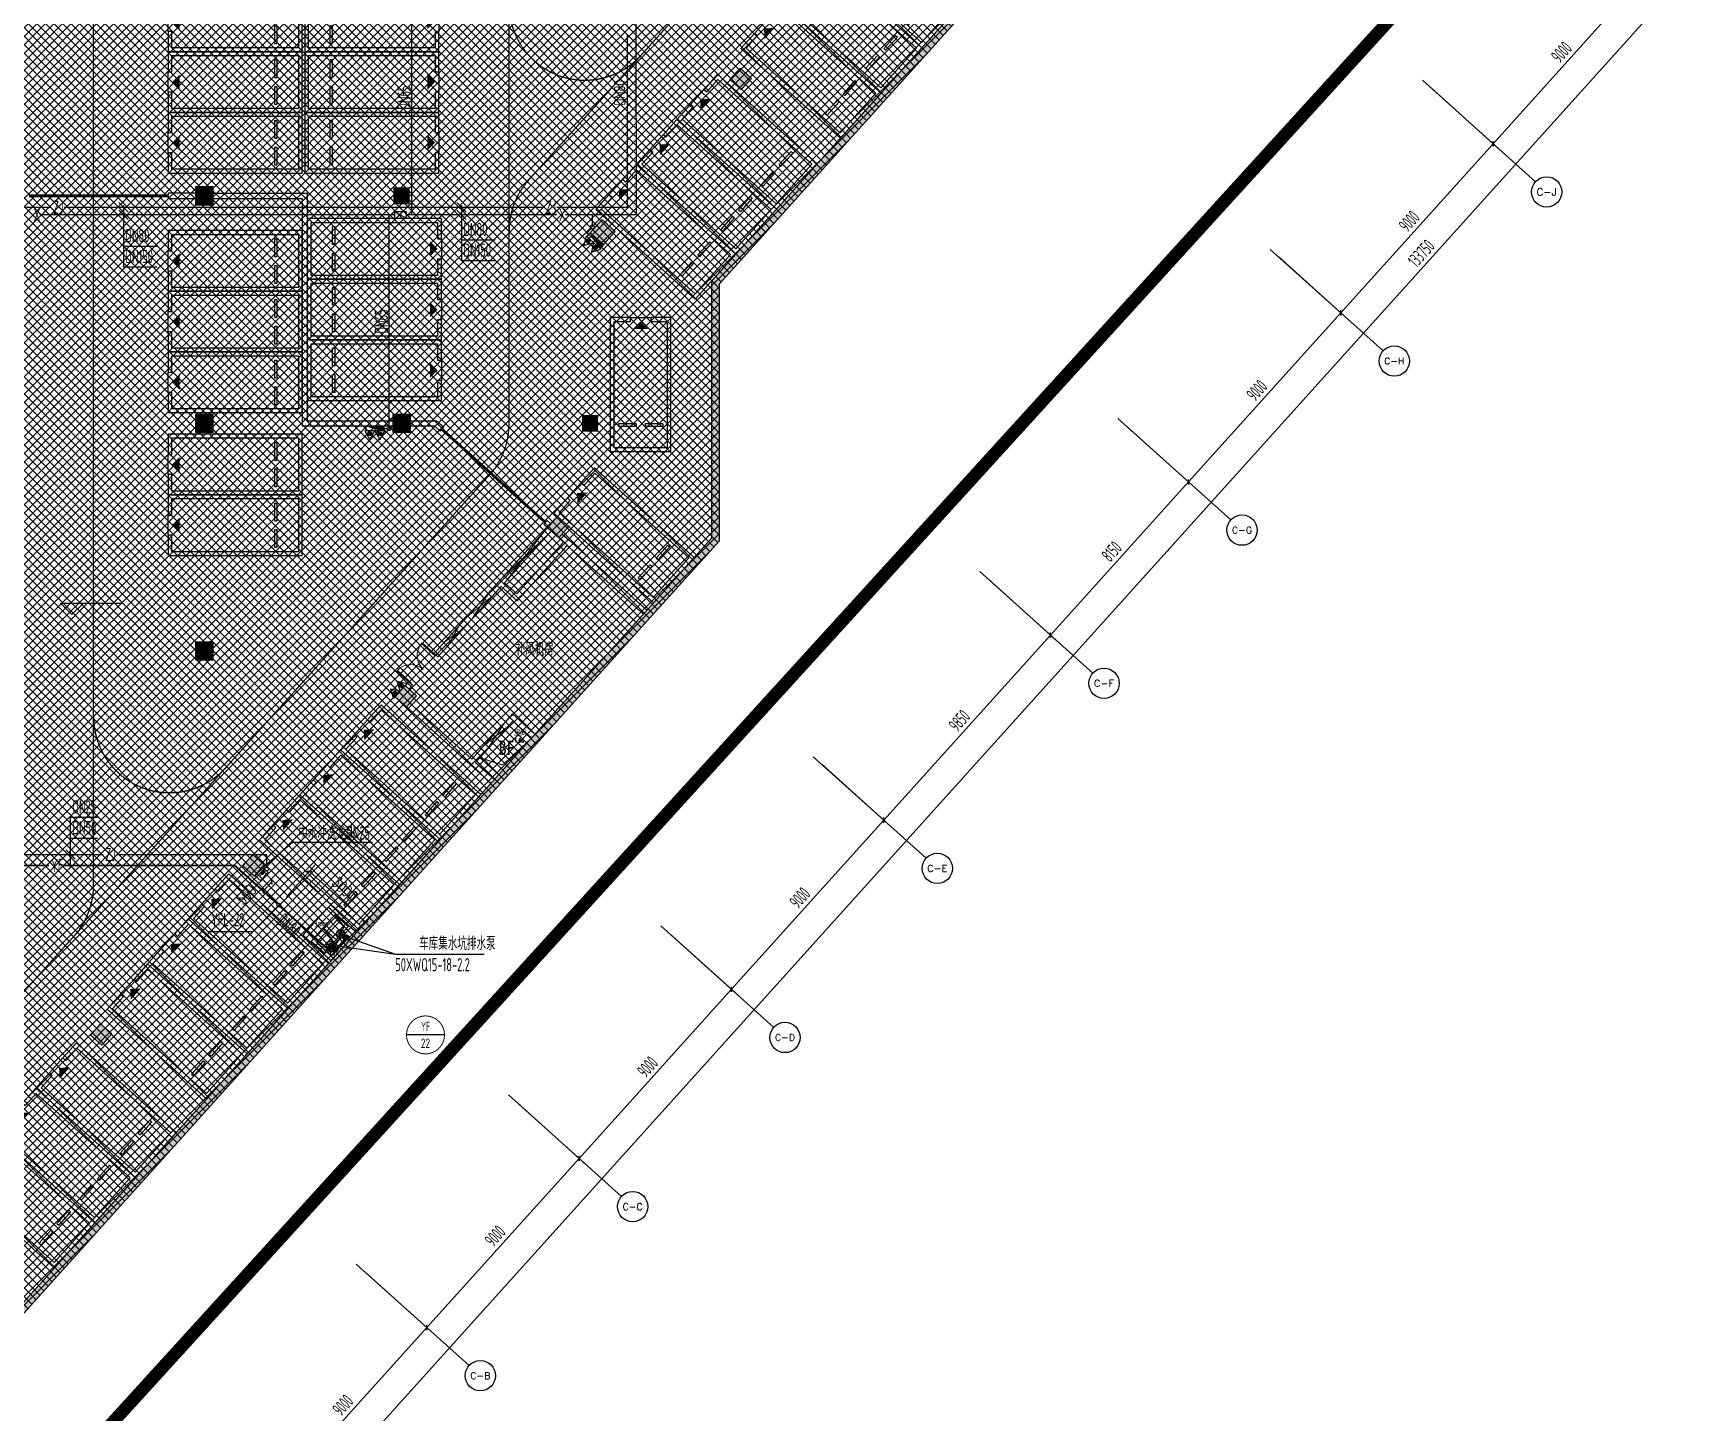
# Model space of a CAD drawing. Extents: x -2120532 to 1934524, y -1331911 to 424203.
# Drawn here: x -4779 to 60412, y -376360 to -321820 of the extents above; entities that cross this region are included whole.
import ezdxf
from ezdxf.enums import TextEntityAlignment as Align

# ---------------------------------------------------------------- set-up
doc = ezdxf.new("R2010")
doc.units = 0
doc.header["$LTSCALE"] = 10
for name, pattern in [('( Hidden )', [0.375, 0.25, -0.125]), ('__DASH', [0.35, 0.25, -0.1]), ('ACAD_ISO05W100', [34, 24, -3, 0.5, -3, 0.5, -3]), ('DASH', [0.35, 0.25, -0.1]), ('排水', [1.1, 1, -0.1])]:
    doc.linetypes.add(name, pattern=pattern)
for name, color, linetype in [('0-绿', 3, 'Continuous'), ('00-停车位', 67, 'Continuous'), ('A-COLUMN', 8, 'Continuous'), ('A-REDLINE', 1, 'ACAD_ISO05W100'), ('A-ROOM_NAME', 23, 'Continuous'), ('A-WALL', 2, 'Continuous'), ('A-WINDOW', 8, 'Continuous'), ('AXIS', 3, 'Continuous'), ('AXIS_TEXT', 7, 'Continuous'), ('DIM_ELEV', 3, 'Continuous'), ('DOOR_FIRE', 8, 'Continuous'), ('PUB_HATCH', 8, 'Continuous'), ('SPACE', 7, 'Continuous'), ('W-DIM_中水', 3, 'Continuous'), ('W-DIM_压力废', 3, 'Continuous'), ('W-EQUIP_消火栓', 7, 'Continuous'), ('W-EQUIP_灭火器', 7, 'Continuous'), ('W-PIPE-中水', 122, 'Continuous'), ('W-PIPE-压力废', 31, 'Continuous'), ('W-PIPE-消防', 1, 'Continuous'), ('W-TEXT_中水', 7, 'Continuous'), ('W-TEXT_压力废', 7, 'Continuous'), ('W-TEXT_消防', 7, 'Continuous'), ('W-TWT_DIM', 3, 'Continuous'), ('W-TWT_LEAD', 3, 'Continuous'), ('W-VALVE_中水', 7, 'Continuous'), ('W-VALVE_压力废', 7, 'Continuous'), ('W-VALVE_废水', 7, 'Continuous'), ('W-VALVE_消防', 7, 'Continuous'), ('W-VPIPE-中水', 122, 'Continuous'), ('W-VPIPE-压力废', 31, 'Continuous'), ('W-VPIPE-消防', 1, 'Continuous'), ('画水辅助', 6, 'Continuous'), ('车行线', 4, 'Continuous'), ('集水坑', 4, 'Continuous')]:
    doc.layers.add(name, color=color, linetype=linetype)
doc.layers.add('GPS-污水', color=2, linetype='排水', lineweight=40)
doc.layers.add('HOLE', color=52, linetype='Continuous', lineweight=15)
doc.styles.add('8B2_01', font='simhei.ttf', dxfattribs={"width": 0.8})
doc.styles.add('8B2_02', font='tssdeng.shx', dxfattribs={"width": 0.6, "bigfont": 'TSSDCHN.shx'})
doc.styles.add('_TCH_AXIS', font='COMPLEX', dxfattribs={"bigfont": 'GBCBIG'})
doc.styles.add('_TCH_DIM_T3', font='SIMPLEX', dxfattribs={"width": 0.705882, "bigfont": 'GBCBIG'})
doc.styles.add('_TCH_SPACE', font='SIMPLEX', dxfattribs={"height": 5, "bigfont": 'GBCBIG'})
doc.styles.add('_TWT_PIPEDN', font='TSSDENG', dxfattribs={"width": 0.8, "height": 3.5, "bigfont": 'TSSDCHN'})
doc.styles.add('COMPLEX', font='COMPLEX.shx', dxfattribs={"width": 0.65})
doc.styles.get("Standard").update_dxf_attribs({"font": 'TSSDENG.shx', "width": 0.7, "bigfont": 'TSSDCHN.shx'})
doc.styles.add('STANDARD_T3', font='TSSDENG.shx', dxfattribs={"width": 0.56, "bigfont": 'TSSDCHN.shx'})
doc.styles.add('黑体', font='simhei.ttf', dxfattribs={"width": 0.65})
doc.dimstyles.new('_TCH_ARCH&&150', dxfattribs={"dimtxt": 525, "dimasz": 150, "dimexe": 375, "dimexo": 450, "dimgap": 150, "dimtad": 1, "dimdec": 0, "dimzin": 0, "dimdsep": 46, "dimtxsty": 'STANDARD_T3', "dimblk": 'ARCHTICK', "dimcen": 0.09, "dimclrt": 7, "dimazin": 2, "dimtfac": 1, "dimtdec": 0, "dimtix": 1, "dimtmove": 2, "dimatfit": 3, "dimfxl": 0, "dimtolj": 1, "dimtzin": 0, "dimarcsym": 0})
doc.dimstyles.new('_TWT_ARCH&&150', dxfattribs={"dimtxt": 446.25, "dimasz": 150, "dimexe": 375, "dimexo": 450, "dimgap": 189.375, "dimtad": 1, "dimdec": 0, "dimzin": 0, "dimdsep": 46, "dimtxsty": '_TCH_DIM_T3', "dimblk": 'ARCHTICK', "dimcen": 0.09, "dimclrt": 7, "dimazin": 2, "dimtfac": 1, "dimtdec": 0, "dimtix": 1, "dimtmove": 2, "dimatfit": 3, "dimfxl": 0, "dimtolj": 1, "dimtzin": 0, "dimarcsym": 0})

# ---------------------------------------------------------------- blocks, each defined once
blk = doc.blocks.new('$ATTACHMENT$00000186')
for points, const_width in [([(0, 0), (-273, 0)], 30), ([(-273, 54), (-273, -66)], 15)]:
    blk.add_lwpolyline(points, dxfattribs=dict(const_width=const_width))
at = {"const_width": 62.5}
blk.add_lwpolyline([(-139, 2, -1), (-201, 2, -1)], format="xyb", close=True, dxfattribs=at)
blk = doc.blocks.new('A$C5BDE0F02')
blk.add_lwpolyline([(0, -100), (0, 100), (-300, 100), (-300, -100)], close=True)
at = {"xscale": 0.75, "yscale": -0.75, "zscale": 0.75}
blk.add_blockref('$ATTACHMENT$00000186', (-50, 0), dxfattribs=at)
blk = doc.blocks.new('集水坑1500x1500')
blk.add_line((750, -300), (750, -900))
at = {"linetype": '( Hidden )'}
blk.add_lwpolyline([(0, 0), (1500, 0), (1500, -1500), (0, -1500)], close=True, dxfattribs=at)
blk.add_lwpolyline([(150, -900), (150, -300), (1350, -300), (1350, -900)], close=True)
blk = doc.blocks.new('A$C2E841D35')
at = {"color": 7, "ltscale": 100}
for p, q in [((292, 381), (181, 381)), ((292, 219), (181, 219)), ((292, -219), (181, -219)), ((292, -381), (181, -381))]:
    blk.add_line(p, q, dxfattribs=at)
for centre, radius in [((150, 297), 86.2), ((150, 297), 86.2), ((150, 300), 62), ((430, 300), 159), ((430, 300), 159), ((430, 300), 140), ((430, 300), 140), ((430, 300), 73.2), ((430, 300), 73.2), ((430, 300), 56.6), ((430, 300), 56.6), ((150, -303), 86.2), ((150, -303), 86.2), ((150, -300), 62), ((430, -300), 159), ((430, -300), 159), ((430, -300), 140), ((430, -300), 140), ((430, -300), 73.2), ((430, -300), 73.2), ((430, -300), 56.6), ((430, -300), 56.6)]:
    blk.add_circle(centre, radius, dxfattribs=at)
blk = doc.blocks.new('车位2400x5300')
at = {"layer": '00-停车位', "color": 251}
for p, q in [((-875, -1000), (-175, -1000)), ((-875, -1100), (-875, -1000)), ((-875, -1100), (-175, -1100)), ((-175, -1100), (-175, -1000)), ((175, -1000), (875, -1000)), ((175, -1100), (175, -1000)), ((175, -1100), (875, -1100)), ((875, -1100), (875, -1000)), ((400, -5300), (-400, -5300))]:
    blk.add_line(p, q, dxfattribs=at)
blk.add_lwpolyline([(400, -5150), (400, -5300), (1200, -5300), (1200, 0), (-1200, 0), (-1200, -5300), (-400, -5300), (-400, -5150), (-1050, -5150), (-1050, -150), (1050, -150), (1050, -5150), (400, -5150)], dxfattribs=at)
blk.add_lwpolyline([(0, -5150, 0, 600, 0), (0, -4850, 600, 600, 0)], format="xyseb", dxfattribs=at)
blk = doc.blocks.new('人防集水坑')
at = {"layer": 'GPS-污水', "color": 8, "linetype": '排水'}
for centre in [(307561, 701151), (307561, 700451)]:
    blk.add_circle(centre, 75, dxfattribs=at)
at = {"layer": '集水坑', "color": 8, "linetype": 'DASH', "ltscale": 0.5}
blk.add_lwpolyline([(306241, 700051), (306241, 701551), (307741, 701551), (307741, 700051)], close=True, dxfattribs=at)
at = {"layer": '集水坑', "color": 8, "linetype": 'Continuous', "ltscale": 0.5}
for points in [[(306641, 701501), (306641, 700801), (307341, 700801), (307341, 701501)], [(306641, 700801), (306641, 700101), (307341, 700101), (307341, 700801)]]:
    blk.add_lwpolyline(points, close=True, dxfattribs=at)
at = {"layer": '集水坑', "color": 8, "linetype": 'DASH', "ltscale": 0.5}
for points in [[(307341, 700801), (307237, 701397), (306641, 701501)], [(307347, 700101), (307243, 700697), (306647, 700801)]]:
    blk.add_lwpolyline(points, dxfattribs=at)
blk = doc.blocks.new('_ArchTick')
at = {"color": 0, "linetype": 'ByBlock', "const_width": 0.4}
blk.add_lwpolyline([(-0.5, -0.5), (0.5, 0.5)], dxfattribs=at)
blk = doc.blocks.new('*D111')
at = {"layer": 'AXIS', "color": 0, "lineweight": -2, "transparency": 16777216}
for p, q in [((8335, -370809), (11067, -373268)), ((4766, -379705), (10788, -373017)), ((2313, -377497), (5044, -379956))]:
    blk.add_line(p, q, dxfattribs=at)
at = {"layer": 'Defpoints', "color": 0, "transparency": 16777216}
for p in [(8001, -370508), (10788, -373017), (1979, -377196)]:
    blk.add_point(p, dxfattribs=at)
at = {"layer": 'AXIS', "color": 0, "lineweight": -2, "transparency": 16777216, "xscale": 150, "yscale": 150, "zscale": 150}
for p, rotation in [((10788, -373017), 47.99999999999573), ((4766, -379705), 227.9999999999958)]:
    blk.add_blockref('_ArchTick', p, dxfattribs=dict(at, rotation=rotation))
at = {"layer": 'AXIS', "color": 7, "transparency": 16777216, "insert": (7470, -376085), "char_height": 525, "attachment_point": 5, "rotation": 48, "style": 'STANDARD_T3'}
blk.add_mtext('\\A1;9000', dxfattribs=at)
blk = doc.blocks.new('*D112')
at = {"layer": 'AXIS', "color": 0, "lineweight": -2, "transparency": 16777216}
for p, q in [((14358, -364121), (17089, -366580)), ((10788, -373017), (16810, -366329)), ((8335, -370809), (11067, -373268))]:
    blk.add_line(p, q, dxfattribs=at)
at = {"layer": 'Defpoints', "color": 0, "transparency": 16777216}
for p in [(14023, -363820), (16810, -366329), (8001, -370508)]:
    blk.add_point(p, dxfattribs=at)
at = {"layer": 'AXIS', "color": 0, "lineweight": -2, "transparency": 16777216, "xscale": 150, "yscale": 150, "zscale": 150}
for p, rotation in [((16810, -366329), 47.99999999999585), ((10788, -373017), 227.9999999999959)]:
    blk.add_blockref('_ArchTick', p, dxfattribs=dict(at, rotation=rotation))
at = {"layer": 'AXIS', "color": 7, "transparency": 16777216, "insert": (13492, -369397), "char_height": 525, "attachment_point": 5, "rotation": 48, "style": 'STANDARD_T3'}
blk.add_mtext('\\A1;9000', dxfattribs=at)
blk = doc.blocks.new('*D113')
at = {"layer": 'AXIS', "color": 0, "lineweight": -2, "transparency": 16777216}
for p, q in [((20380, -357432), (23111, -359891)), ((16810, -366329), (22832, -359641)), ((14358, -364121), (17089, -366580))]:
    blk.add_line(p, q, dxfattribs=at)
at = {"layer": 'Defpoints', "color": 0, "transparency": 16777216}
for p in [(20045, -357131), (22832, -359641), (14023, -363820)]:
    blk.add_point(p, dxfattribs=at)
at = {"layer": 'AXIS', "color": 0, "lineweight": -2, "transparency": 16777216, "xscale": 150, "yscale": 150, "zscale": 150}
for p, rotation in [((22832, -359641), 47.99999999999576), ((16810, -366329), 227.9999999999958)]:
    blk.add_blockref('_ArchTick', p, dxfattribs=dict(at, rotation=rotation))
at = {"layer": 'AXIS', "color": 7, "transparency": 16777216, "insert": (19515, -362709), "char_height": 525, "attachment_point": 5, "rotation": 48, "style": 'STANDARD_T3'}
blk.add_mtext('\\A1;9000', dxfattribs=at)
blk = doc.blocks.new('*D114')
at = {"layer": 'AXIS', "color": 0, "lineweight": -2, "transparency": 16777216}
for p, q in [((26402, -350744), (29133, -353203)), ((22832, -359641), (28854, -352952)), ((20380, -357432), (23111, -359891))]:
    blk.add_line(p, q, dxfattribs=at)
at = {"layer": 'Defpoints', "color": 0, "transparency": 16777216}
for p in [(26068, -350443), (28854, -352952), (20045, -357131)]:
    blk.add_point(p, dxfattribs=at)
at = {"layer": 'AXIS', "color": 0, "lineweight": -2, "transparency": 16777216, "xscale": 150, "yscale": 150, "zscale": 150}
for p, rotation in [((28854, -352952), 47.99999999999585), ((22832, -359641), 227.9999999999959)]:
    blk.add_blockref('_ArchTick', p, dxfattribs=dict(at, rotation=rotation))
at = {"layer": 'AXIS', "color": 7, "transparency": 16777216, "insert": (25537, -356020), "char_height": 525, "attachment_point": 5, "rotation": 48, "style": 'STANDARD_T3'}
blk.add_mtext('\\A1;9000', dxfattribs=at)
blk = doc.blocks.new('*D115')
at = {"layer": 'AXIS', "color": 0, "lineweight": -2, "transparency": 16777216}
for p, q in [((32993, -343424), (35724, -345883)), ((28854, -352952), (35445, -345632)), ((26402, -350744), (29133, -353203))]:
    blk.add_line(p, q, dxfattribs=at)
at = {"layer": 'Defpoints', "color": 0, "transparency": 16777216}
for p in [(32658, -343123), (35445, -345632), (26068, -350443)]:
    blk.add_point(p, dxfattribs=at)
at = {"layer": 'AXIS', "color": 0, "lineweight": -2, "transparency": 16777216, "xscale": 150, "yscale": 150, "zscale": 150}
for p, rotation in [((35445, -345632), 47.99999999999579), ((28854, -352952), 227.9999999999958)]:
    blk.add_blockref('_ArchTick', p, dxfattribs=dict(at, rotation=rotation))
at = {"layer": 'AXIS', "color": 7, "transparency": 16777216, "insert": (31843, -349016), "char_height": 525, "attachment_point": 5, "rotation": 48, "style": 'STANDARD_T3'}
blk.add_mtext('\\A1;9850', dxfattribs=at)
blk = doc.blocks.new('*D116')
at = {"layer": 'AXIS', "color": 0, "lineweight": -2, "transparency": 16777216}
for p, q in [((38446, -337368), (41177, -339827)), ((35445, -345632), (40899, -339576)), ((32993, -343424), (35724, -345883))]:
    blk.add_line(p, q, dxfattribs=at)
at = {"layer": 'Defpoints', "color": 0, "transparency": 16777216}
for p in [(38112, -337066), (40899, -339576), (32658, -343123)]:
    blk.add_point(p, dxfattribs=at)
at = {"layer": 'AXIS', "color": 0, "lineweight": -2, "transparency": 16777216, "xscale": 150, "yscale": 150, "zscale": 150}
for p, rotation in [((40899, -339576), 47.99999999999583), ((35445, -345632), 227.9999999999959)]:
    blk.add_blockref('_ArchTick', p, dxfattribs=dict(at, rotation=rotation))
at = {"layer": 'AXIS', "color": 7, "transparency": 16777216, "insert": (37865, -342328), "char_height": 525, "attachment_point": 5, "rotation": 48, "style": 'STANDARD_T3'}
blk.add_mtext('\\A1;8150', dxfattribs=at)
blk = doc.blocks.new('*D117')
at = {"layer": 'AXIS', "color": 0, "lineweight": -2, "transparency": 16777216}
for p, q in [((44469, -330679), (47200, -333138)), ((40899, -339576), (46921, -332887)), ((38446, -337368), (41177, -339827))]:
    blk.add_line(p, q, dxfattribs=at)
at = {"layer": 'Defpoints', "color": 0, "transparency": 16777216}
for p in [(44134, -330378), (46921, -332887), (38112, -337066)]:
    blk.add_point(p, dxfattribs=at)
at = {"layer": 'AXIS', "color": 0, "lineweight": -2, "transparency": 16777216, "xscale": 150, "yscale": 150, "zscale": 150}
for p, rotation in [((46921, -332887), 47.99999999999573), ((40899, -339576), 227.9999999999958)]:
    blk.add_blockref('_ArchTick', p, dxfattribs=dict(at, rotation=rotation))
at = {"layer": 'AXIS', "color": 7, "transparency": 16777216, "insert": (43603, -335955), "char_height": 525, "attachment_point": 5, "rotation": 48, "style": 'STANDARD_T3'}
blk.add_mtext('\\A1;9000', dxfattribs=at)
blk = doc.blocks.new('*D118')
at = {"layer": 'AXIS', "color": 0, "lineweight": -2, "transparency": 16777216}
for p, q in [((50491, -323991), (53222, -326450)), ((46921, -332887), (52943, -326199)), ((44469, -330679), (47200, -333138))]:
    blk.add_line(p, q, dxfattribs=at)
at = {"layer": 'Defpoints', "color": 0, "transparency": 16777216}
for p in [(50156, -323690), (52943, -326199), (44134, -330378)]:
    blk.add_point(p, dxfattribs=at)
at = {"layer": 'AXIS', "color": 0, "lineweight": -2, "transparency": 16777216, "xscale": 150, "yscale": 150, "zscale": 150}
for p, rotation in [((52943, -326199), 47.99999999999585), ((46921, -332887), 227.9999999999959)]:
    blk.add_blockref('_ArchTick', p, dxfattribs=dict(at, rotation=rotation))
at = {"layer": 'AXIS', "color": 7, "transparency": 16777216, "insert": (49625, -329267), "char_height": 525, "attachment_point": 5, "rotation": 48, "style": 'STANDARD_T3'}
blk.add_mtext('\\A1;9000', dxfattribs=at)
blk = doc.blocks.new('*D119')
at = {"layer": 'AXIS', "color": 0, "lineweight": -2, "transparency": 16777216}
for p, q in [((56513, -317303), (59244, -319762)), ((52943, -326199), (58965, -319511)), ((50491, -323991), (53222, -326450))]:
    blk.add_line(p, q, dxfattribs=at)
at = {"layer": 'Defpoints', "color": 0, "transparency": 16777216}
for p in [(56178, -317002), (58965, -319511), (50156, -323690)]:
    blk.add_point(p, dxfattribs=at)
at = {"layer": 'AXIS', "color": 0, "lineweight": -2, "transparency": 16777216, "xscale": 150, "yscale": 150, "zscale": 150}
for p, rotation in [((58965, -319511), 47.99999999999573), ((52943, -326199), 227.9999999999958)]:
    blk.add_blockref('_ArchTick', p, dxfattribs=dict(at, rotation=rotation))
at = {"layer": 'AXIS', "color": 7, "transparency": 16777216, "insert": (55648, -322579), "char_height": 525, "attachment_point": 5, "rotation": 48, "style": 'STANDARD_T3'}
blk.add_mtext('\\A1;9000', dxfattribs=at)
blk = doc.blocks.new('*D126')
at = {"layer": 'AXIS', "color": 0, "lineweight": -2, "transparency": 16777216}
for p, q in [((91809, -278102), (95432, -281364)), ((5657, -380508), (95154, -281113)), ((2313, -377497), (5936, -380759))]:
    blk.add_line(p, q, dxfattribs=at)
at = {"layer": 'Defpoints', "color": 0, "transparency": 16777216}
for p in [(91475, -277801), (95154, -281113), (1979, -377196)]:
    blk.add_point(p, dxfattribs=at)
at = {"layer": 'AXIS', "color": 0, "lineweight": -2, "transparency": 16777216, "xscale": 150, "yscale": 150, "zscale": 150}
for p, rotation in [((95154, -281113), 47.99999999999579), ((5657, -380508), 227.9999999999958)]:
    blk.add_blockref('_ArchTick', p, dxfattribs=dict(at, rotation=rotation))
at = {"layer": 'AXIS', "color": 7, "transparency": 16777216, "insert": (50099, -330535), "char_height": 525, "attachment_point": 5, "rotation": 48, "style": 'STANDARD_T3'}
blk.add_mtext('\\A1;133750', dxfattribs=at)
blk = doc.blocks.new('_FZH')
blk.add_lwpolyline([(-0.5, -0.5), (0.5, -0.5), (0.5, 0.5), (-0.5, 0.5)], close=True)
at = {"layer": 'PUB_HATCH'}
blk.add_solid([(-0.5, -0.5), (0.5, -0.5), (-0.5, 0.5), (0.5, 0.5)], dxfattribs=at)
blk = doc.blocks.new('$DorLib2D$00000213')
at = {"color": 0, "linetype": 'DASH', "const_width": 0.02}
blk.add_lwpolyline([(0.5, 0), (-0.5, 0)], dxfattribs=at)
blk = doc.blocks.new('$DorLib2D$00000002')
for p, q in [((-0.5, 0), (-0.5, 0.4875)), ((-0.475, 0.4875), (-0.5, 0.4875)), ((-0.475, 0), (-0.475, 0.4875)), ((0.475, 0), (0.475, 0.4875)), ((0.475, 0.4875), (0.5, 0.4875)), ((0.5, 0), (0.5, 0.4875)), ((-0.5, 0), (-0.475, 0)), ((0.5, 0), (0.475, 0))]:
    blk.add_line(p, q)
at = {"lineweight": 13}
for centre, start, end in [((-0.4875, 0), 0, 88.53072), ((0.4875, 0), 91.46928, 180)]:
    blk.add_arc(centre, 0.4875, start, end, dxfattribs=at)
blk = doc.blocks.new('_AXISO')
blk.add_circle((0, 0), 0.5)
at = {"layer": 'AXIS_TEXT', "style": 'COMPLEX', "width": 1.041667}
blk.add_attdef('A', text='', height=0.56, dxfattribs=at).set_placement((-0.25, -0.28), (0.25, -0.28), align=Align.FIT)
blk = doc.blocks.new('*D231')
at = {"layer": 'Defpoints', "color": 0, "transparency": 16777216}
for p in [(4942, -356316), (8376, -356985), (7171, -358323)]:
    blk.add_point(p, dxfattribs=at)
at = {"layer": 'W-TWT_DIM', "color": 0, "lineweight": -2, "transparency": 16777216}
for p, q in [((5243, -355981), (6398, -354699)), ((6147, -354978), (8376, -356985)), ((7472, -357989), (8627, -356706))]:
    blk.add_line(p, q, dxfattribs=at)
at = {"layer": 'W-TWT_DIM', "color": 0, "lineweight": -2, "transparency": 16777216, "xscale": 150, "yscale": 150, "zscale": 150}
for p, rotation in [((6147, -354978), 137.9999999908063), ((8376, -356985), 317.9999999908063)]:
    blk.add_blockref('_ArchTick', p, dxfattribs=dict(at, rotation=rotation))
at = {"layer": 'W-TWT_DIM', "color": 7, "transparency": 16777216, "insert": (7538, -355675), "char_height": 446.2, "attachment_point": 5, "rotation": 318, "style": '_TCH_DIM_T3'}
blk.add_mtext('\\A1;3000', dxfattribs=at)
blk = doc.blocks.new('*D328')
at = {"layer": 'Defpoints', "color": 0, "transparency": 16777216}
for p in [(4416, -355843), (4658, -355387), (4751, -355471)]:
    blk.add_point(p, dxfattribs=at)
at = {"layer": 'W-TWT_DIM', "color": 0, "lineweight": -2, "transparency": 16777216}
for p, q in [((4417, -355170), (4379, -355136)), ((4082, -355542), (4044, -355508)), ((4323, -355758), (4658, -355387))]:
    blk.add_line(p, q, dxfattribs=at)
at = {"layer": 'W-TWT_DIM', "color": 0, "lineweight": -2, "transparency": 16777216, "xscale": 150, "yscale": 150, "zscale": 150}
for p, rotation in [((4658, -355387), 47.99999999999625), ((4323, -355758), 227.9999999999962)]:
    blk.add_blockref('_ArchTick', p, dxfattribs=dict(at, rotation=rotation))
at = {"layer": 'W-TWT_DIM', "color": 7, "transparency": 16777216, "insert": (3645, -355895), "char_height": 446.2, "attachment_point": 5, "rotation": 48, "style": '_TCH_DIM_T3'}
blk.add_mtext('\\A1;500', dxfattribs=at)
blk = doc.blocks.new('$TwtSys$00000434')
for p, q in [((-0.5, 0.5), (-0.5, -0.5)), ((-0.5, -0.5), (0.5, 0.5)), ((0.5, 0.5), (-0.5, 0.5)), ((0.5, -0.5), (0.5, 0.5)), ((-0.5, -0.5), (0.5, -0.5))]:
    blk.add_line(p, q)
blk.add_solid([(0.5, -0.5), (0.5, 0.5), (-0.5, -0.5)])
blk = doc.blocks.new('$TwtSys$00000546')
h = blk.add_hatch()
h.set_pattern_fill('ANSI31', color=256, scale=200, style=0)
h.set_pattern_definition([(45, (-38543.802, -6670.83), (-17.67767, 17.67767), [])])
h.paths.add_polyline_path([(-65, 174), (65, 174), (65, 44), (-65, 44)])
for points in [[(0, 344), (-198, 0), (198, 0)], [(-65, 174), (65, 174), (65, 44), (-65, 44)]]:
    blk.add_lwpolyline(points, close=True)
blk = doc.blocks.new('$VALVE$00000316')
for p, q in [((-125, 72), (125, -72)), ((-125, 72), (-125, -72)), ((-125, 72), (125, 72)), ((125, 72), (125, -72)), ((-125, -72), (125, -72))]:
    blk.add_line(p, q)
at = {"const_width": 21.1}
blk.add_lwpolyline([(-11, 0, 1), (11, 0, 1)], format="xyb", close=True, dxfattribs=at)
for p in [(-125, 0), (125, 0)]:
    blk.add_point(p)
at = {"color": 7, "flags": 9}
for tag in ['XSIZE', 'YSIZE']:
    blk.add_attdef(tag, (0, 0), '', height=0.5, dxfattribs=at)
blk = doc.blocks.new('A$C1C3C0163')
h = blk.add_hatch()
h.set_pattern_fill('ANSI37', color=8, scale=150)
h.set_pattern_definition([(45, (-601697.23, -233886.27), (-168.3798, 168.3798), []), (135, (-601697.23, -233886.27), (-168.3798, -168.3798), [])])
h.paths.add_polyline_path([(-80300, 5300), (-80300, -9000), (-62000, -9000), (-62000, -64625), (-76750, -64625), (-76750, -62675), (-73875, -62675), (-73775, -57275), (-100380, -57275), (-100572, -124002), (-71150, -123999), (-71150, -126437), (-63509, -133383), (-65550, -135650), (-61611, -139196), (-83885, -163934), (-83885, -174096), (-119589, -213750), (-196450, -213750), (-196450, -207800), (-209700, -193450), (-209700, -169150), (-201700, -169149), (-201700, 5300), (-192675, 5300)])

msp = doc.modelspace()

# ---------------------------------------------------------------- hatches: boundary and pattern name
at = {"layer": 'PUB_HATCH'}
for points in [[(22056.5, -331628.8), (22356.5, -331744), (40882.8, -311168.5), (40659.8, -310967.7)], [(22056.5, -341791.3), (22356.5, -341906.4), (22356.5, -331744), (22056.5, -331628.8)], [(22356.5, -341906.4), (22056.5, -341791.3), (19416.4, -344723.4), (19639.3, -344924.2)], [(19639.3, -344924.2), (19416.4, -344723.4), (15000.1, -349628.2), (15223.1, -349828.9)], [(15223.1, -349828.9), (15000.1, -349628.2), (13394.2, -351411.7), (13617.2, -351612.5)], [(13617.2, -351612.5), (13394.2, -351411.7), (-13481.7, -381260.4), (-13348.1, -381560.4)]]:
    msp.add_hatch(color=8, dxfattribs=at).paths.add_polyline_path(points)
at = {"layer": 'W-PIPE-中水'}
for points in [[(18713.3, -328716.9), (18713.3, -328743.1), (18739.5, -328743.1)], [(18713.3, -328716.9), (18739.5, -328716.9), (18739.5, -328743.1)]]:
    msp.add_hatch(color=256, dxfattribs=at).paths.add_polyline_path(points)
at = {"layer": 'W-PIPE-压力废'}
for points in [[(3197.8, -354745.4), (3197.8, -354707.9), (3212.2, -354707.9)], [(3197.8, -354745.4), (3222.9, -354717.5), (3212.2, -354707.9)]]:
    msp.add_hatch(color=256, dxfattribs=at).paths.add_polyline_path(points)
at = {"layer": 'W-PIPE-消防'}
for points in [[(19066.1, -324991.7), (19039.8, -324991.7), (19039.8, -324991.7)], [(19066.1, -324991.7), (19039.8, -324991.7), (19039.8, -324991.7)], [(10190, -329010.8), (10216.3, -329010.8), (10216.3, -329037.1)], [(10190, -329010.8), (10190, -329037.1), (10216.3, -329037.1)], [(17117, -329734.9), (17097.5, -329717.4), (17079.9, -329736.9)], [(17117, -329734.9), (17099.4, -329754.5), (17079.9, -329736.9)]]:
    msp.add_hatch(color=256, dxfattribs=at).paths.add_polyline_path(points)

# ---------------------------------------------------------------- linework, layer by layer
at = {"color": 8, "linetype": 'DASH', "elevation": 2600}
for points in [[(15453.7, -341502.7), (13928, -343496)], [(13779.4, -343362.1), (15602.3, -341636.5)]]:
    msp.add_lwpolyline(points, dxfattribs=at)
at = {"color": 8, "linetype": 'DASH'}
for points in [[(12418.7, -344873.3), (13403.8, -344078.2)], [(13255.1, -343944.4), (12567.4, -345007.1)], [(12179.2, -345438.3), (11495.2, -345898.9)], [(12030.5, -345304.4), (11643.9, -346032.8)], [(13987.5, -349258.3), (13041.8, -350009.7)], [(13845.9, -349116.7), (13183.4, -350151.3)]]:
    msp.add_lwpolyline(points, dxfattribs=at)
at = {"layer": 'A-REDLINE', "color": 8, "const_width": 500, "flags": 128}
msp.add_lwpolyline([(-107392.3, -142842.2), (-93296.7, -144216.6), (-79168.4, -145199), (-65018.3, -145788.8), (-50857.3, -145985.4), (24722.1, -145985.4), (100301.4, -145985.4), (107771.4, -146171.5), (115222.9, -146729.4), (122637.3, -147657.7), (129996.3, -148954), (137281.7, -150615.3), (144475.2, -152637.3), (151559.1, -155015), (158515.9, -157742.6), (165328.1, -160813.2), (171979, -164219.2), (178452, -167952.3), (184731.1, -172003), (113147, -250657.3), (41562.9, -329311.5), (-30021.2, -407965.7), (-107392.3, -385638.9), (-107392.3, -264240.5)], close=True, dxfattribs=at)
at = {"layer": 'A-WALL', "color": 8}
for p, q in [((22056.5, -331628.8), (40659.8, -310967.7)), ((22356.5, -331744), (40882.8, -311168.5)), ((1641.4, -328160.4), (566.4, -328160.4)), ((566.4, -328160.4), (566.4, -328360.4)), ((566.4, -328360.4), (1641.4, -328360.4)), ((2341.4, -328160.4), (6066.4, -328160.4)), ((2341.4, -328360.4), (5866.4, -328360.4)), ((5866.4, -328360.4), (5866.4, -337360.4)), ((6066.4, -328160.4), (6066.4, -337160.4)), ((22056.5, -341791.3), (22056.5, -331628.8)), ((22356.5, -341906.4), (22356.5, -331744)), ((5866.4, -337360.4), (9441.4, -337360.4)), ((6066.4, -337160.4), (9441.4, -337160.4)), ((10141.4, -337160.4), (11166.3, -337160.4)), ((10141.4, -337360.4), (11089.5, -337360.4)), ((11089.5, -337360.4), (11323.5, -337571.1)), ((11457.3, -337422.5), (11166.3, -337160.4)), ((11323.5, -337571.1), (11457.3, -337422.5)), ((13652.4, -343503.1), (15559.4, -341385.2)), ((13868, -343562.6), (15708.1, -341519)), ((15544.6, -341102.7), (15410.8, -341251.3)), ((15410.8, -341251.3), (15559.4, -341385.2)), ((15693.3, -341236.5), (15544.6, -341102.7)), ((14351, -343997.6), (16191.1, -341953.9)), ((14365.8, -344280), (16339.7, -342087.8)), ((16005.3, -341786.6), (16191.1, -341953.9)), ((16139.2, -341638), (16399.3, -341872.2)), ((16339.7, -342087.8), (19349.5, -344797.7)), ((16399.3, -341872.2), (19483.3, -344649.1)), ((22056.5, -341791.3), (19416.4, -344723.4)), ((22356.5, -341906.4), (19639.3, -344924.2)), ((13652.4, -343503.1), (11076.3, -346364.2)), ((11224.9, -346498.1), (13734.1, -343711.3)), ((13734.1, -343711.3), (14365.8, -344280)), ((13868, -343562.6), (14351, -343997.6)), ((19416.4, -344723.4), (15000.1, -349628.2)), ((19639.3, -344924.2), (15223.1, -349828.9)), ((11076.3, -346364.2), (11224.9, -346498.1)), ((10072.6, -347479), (9938.7, -347627.6)), ((10221.2, -347612.8), (10072.6, -347479)), ((10087.4, -347761.4), (10221.2, -347612.8)), ((9983.2, -348475), (12509.8, -350750)), ((10117, -348326.3), (12569.4, -350534.5)), ((12569.4, -350534.5), (14175.3, -348750.9)), ((14175.3, -348750.9), (15067, -349553.9)), ((12718, -350668.3), (14190.1, -349033.4)), ((14190.1, -349033.4), (14933.2, -349702.5)), ((15000.1, -349628.2), (13394.2, -351411.7)), ((15223.1, -349828.9), (13617.2, -351612.5)), ((12718, -350668.3), (13461.1, -351337.4)), ((12509.8, -350750), (13327.3, -351486)), ((13394.2, -351411.7), (-13481.7, -381260.4)), ((13617.2, -351612.5), (-13348.1, -381560.4))]:
    msp.add_line(p, q, dxfattribs=at)
at = {"layer": 'AXIS', "color": 8}
for p, q in [((50156.3, -323689.8), (54615.1, -327704.6)), ((44134.1, -330378.1), (48593, -334392.9)), ((38111.9, -337066.4), (42570.8, -341081.2)), ((32658.5, -343123.1), (37117.4, -347137.8)), ((26067.6, -350443), (30526.4, -354457.8)), ((20045.4, -357131.3), (24504.3, -361146.1)), ((14023.2, -363819.6), (18482.1, -367834.4)), ((8001, -370507.9), (12459.9, -374522.7))]:
    msp.add_line(p, q, dxfattribs=at)
at = {"layer": 'DIM_ELEV', "color": 8}
for p, q in [((-3237.2, -344824.9), (-3687.2, -344374.9)), ((-3687.2, -344374.9), (-1258.7, -344374.9)), ((-3237.2, -344824.9), (-2787.2, -344374.9))]:
    msp.add_line(p, q, dxfattribs=at)
at = {"layer": 'HOLE', "color": 8, "linetype": 'DASH'}
for points in [[(13628.4, -351151.6), (14933.2, -349702.5), (14190.1, -349033.4), (12885.3, -350482.5), (13628.4, -351151.6)], [(12885.3, -350482.5), (13780.4, -350770.1), (14933.2, -349702.5)]]:
    msp.add_lwpolyline(points, dxfattribs=at)
at = {"layer": 'W-DIM_中水'}
for p, q in [((-1013.7, -328902.5), (-1385, -328531.2)), ((12346.4, -328902.5), (11975.1, -328531.2)), ((-1013.7, -329196.4), (-1385, -328825.2)), ((-1199.4, -328641.9), (-1199.4, -330247)), ((12346.4, -329196.4), (11975.1, -328825.2)), ((12160.7, -328641.9), (12160.7, -329998.1)), ((-1199.4, -330247), (129.2, -330247)), ((-1199.4, -330247), (-1199.4, -331072)), ((12160.7, -329998.1), (13489.3, -329998.1)), ((12160.7, -329998.1), (12160.7, -330823.1)), ((-1199.4, -331072), (129.2, -331072)), ((12160.7, -330823.1), (13489.3, -330823.1))]:
    msp.add_line(p, q, dxfattribs=at)
at = {"layer": 'W-DIM_压力废'}
for p, q in [((-3295.8, -353663.8), (-3295.8, -352838.8)), ((-3295.8, -352838.8), (-2225.7, -352838.8)), ((-3295.8, -354820.4), (-3295.8, -353663.8)), ((-3295.8, -353663.8), (-2225.7, -353663.8)), ((-3110.2, -354496.5), (-3481.4, -354125.3)), ((-3481.4, -354559.8), (-3110.2, -354931))]:
    msp.add_line(p, q, dxfattribs=at)
at = {"layer": 'W-DIM_压力废', "linetype": 'ByBlock'}
for p, q in [((4942, -356315.9, 0), (3898.8, -357363.8, 0)), ((3898.8, -357363.8, 0), (2154.5, -357363.8, 0))]:
    msp.add_line(p, q, dxfattribs=at)
at = {"layer": 'W-PIPE-中水', "ltscale": 1.5, "const_width": 52.5}
for points in [[(18713.3, -328716.9), (18713.3, -321854.5)], [(-4062.2, -328716.9), (-12176.3, -328716.9)], [(15412.6, -328716.9), (-3548.7, -328716.9)], [(18713.3, -328716.9), (15926.1, -328716.9)], [(-1998.2, -354310.9), (-12176.3, -354310.9)], [(4455, -354310.9), (-1484.7, -354310.9)], [(4455, -354811.7), (4455, -354310.9)], [(4401.8, -354939.5), (4312.3, -355028.6)]]:
    msp.add_lwpolyline(points, dxfattribs=at)
at = {"layer": 'W-PIPE-压力废', "ltscale": 1.5, "const_width": 75}
for points in [[(-12424.1, -354745.4), (-4141.6, -354745.4)], [(-3591.7, -354745.4), (3197.8, -354745.4)], [(4886.2, -356265.7), (3197.8, -354745.4)], [(7000.8, -358169.6), (4997.7, -356366)], [(7599.4, -357616.9), (7106.7, -358164.1)]]:
    msp.add_lwpolyline(points, dxfattribs=at)
at = {"layer": 'W-PIPE-消防', "ltscale": 1.5, "const_width": 52.5}
for points in [[(10190, -319756.7), (10190, -329010.8)], [(19066.1, -324991.7), (19066.1, -321034.1)], [(19078.5, -329010.8), (19066.1, -324991.7)], [(9297.1, -329010.8), (-4512.3, -329010.8)], [(9297.1, -337470.5), (9297.1, -329010.8)], [(9518.9, -329010.8), (9297.1, -329010.8)], [(10190, -329010.8), (9968.3, -329010.8)], [(15941, -329010.8), (10190, -329010.8)], [(19078.5, -329010.8), (16260.7, -329010.8)], [(17334.8, -329493), (17334.8, -329020.6)], [(17117, -329734.9), (17289.2, -329543.6)], [(17187.1, -329798), (17117, -329734.9)], [(9222.1, -337470.5), (9089.6, -337470.4)]]:
    msp.add_lwpolyline(points, dxfattribs=at)
at = {"layer": 'W-TWT_LEAD'}
for p, q in [((4299.6, -354843.3), (5479.1, -353823.8)), ((5479.1, -353823.8), (8639.3, -353823.8)), ((6977.8, -357885), (9556.9, -358248.1)), ((7338, -357477.4), (9556.9, -358248.1)), ((9556.9, -358248.1), (13063.2, -358248.1))]:
    msp.add_line(p, q, dxfattribs=at)
at = {"layer": 'W-VPIPE-中水'}
msp.add_circle((4455, -354886.7), 75, dxfattribs=at)
at = {"layer": 'W-VPIPE-压力废'}
msp.add_line((11488.4, -361445), (9988.4, -361445), dxfattribs=at)
at = {"layer": 'W-VPIPE-压力废', "const_width": 37.5}
msp.add_lwpolyline([(11488.4, -361445, 1), (9988.4, -361445, 1)], format="xyb", close=True, dxfattribs=at)
at = {"layer": 'W-VPIPE-压力废', "linetype": 'ByBlock'}
for centre in [(4942, -356315.9), (7056.5, -358219.8)]:
    msp.add_circle(centre, 75, dxfattribs=at)
at = {"layer": 'W-VPIPE-消防'}
for centre in [(17334.8, -329493), (9297.1, -337470.5)]:
    msp.add_circle(centre, 75, dxfattribs=at)
at = {"layer": '车行线', "color": 8, "linetype": '__DASH', "ltscale": 1.5}
msp.add_lwpolyline([(-2383.6, -355528.5), (-2383.6, -174472.9)], dxfattribs=at)
for points in [[(14812, -327644.2), (46920.8, -291983.7, 0.185339), (47691.4, -289976.3), (47691.4, -174472.9)], [(-15583.6, -364085.4), (-10387.1, -364085.4, 0.2125566), (-8157.7, -363092.8), (13270.8, -339294.1, 0.185339), (14041.4, -337286.7), (14041.4, -244560.4)], [(14041.4, -320684.7), (14041.4, -320684.7, 0.687281), (19270.8, -322692.1), (19270.8, -322692.1)], [(14812, -327644.2), (14812, -327644.2, 0.185339), (14041.4, -329651.6), (14041.4, -329651.6)], [(-2383.6, -348864.8), (-2383.6, -348864.8, 0.687281), (2845.8, -350872.2), (2845.8, -350872.2)], [(-2383.6, -355528.5), (-2383.6, -355528.5, -0.185339), (-3154.2, -357535.9), (-3154.2, -357535.9)]]:
    msp.add_lwpolyline(points, format="xyb", dxfattribs=at)

# ---------------------------------------------------------------- block references
at = {"layer": '00-停车位', "color": 8}
for p, rotation in [((31158.2, -321520.4), 228.0000000141129), ((29552.3, -323303.9), 228.0000000141129), ((5866.4, -321360.4), 270), ((5966.4, -321360.4), 90), ((27946.4, -325087.5), 228.0000000141129), ((5866.4, -323760.4), 270), ((5966.4, -323760.4), 90), ((25420.4, -327892.9), 228.0000000141129), ((5866.4, -326160.4), 270), ((5966.4, -326160.4), 90), ((23814.5, -329676.4), 228.0000000141129), ((22208.6, -331460), 228.0000000141129), ((6066.4, -330360.4), 90), ((5866.4, -330835.4), 270), ((6066.4, -332760.4), 90), ((5866.4, -333235.4), 270), ((19241.4, -338377), 180), ((6066.4, -335160.4), 90), ((5866.4, -335635.4), 270), ((5864.5, -338885.4), 270), ((20553.9, -343460.1), 228.0000000068955), ((5864.5, -341285.4), 270), ((12122.9, -352823.7), 228.0000000141129), ((10517, -354607.2), 228.0000000141129), ((8911, -356390.8), 228.0000000141129), ((6100.7, -359512), 228.0000000141129), ((4494.8, -361295.6), 228.0000000141129), ((2888.9, -363079.1), 228.0000000141129), ((78.5, -366200.3), 228.0000000141129), ((-1527.4, -367983.9), 228.0000000141129), ((-3133.3, -369767.4), 228.0000000141129)]:
    msp.add_blockref('车位2400x5300', p, dxfattribs=dict(at, rotation=rotation))
at = {"layer": 'A-COLUMN', "color": 8}
for p, xscale, yscale, zscale, rotation in [((23197, -323637), 600.0000000000256, 600.0000000000256, 600.0000000000256, 47.99999999999824), ((1991.4, -328260.4), 700, 700, 700, 90), ((9791.4, -328260.4), 600, 600, 600, 90), ((17743.6, -329693.6), 700.0000000001421, 700.0000000001421, 700.0000000001421, 47.99999999999633), ((1991.4, -337260.4), 700, 700, 700, 90), ((9791.4, -337260.4), 700, 700, 700, 90), ((17241.4, -337260.4), 600, 600, 600, 90), ((15983.1, -341363), 600.0000000000256, 600.0000000000256, 600.0000000000256, 47.99999999999824), ((1991.4, -346260.4), 700, 700, 700, 90), ((9961, -348051.3), 600.0000000000256, 600.0000000000256, 600.0000000000256, 47.99999999999824), ((3938.8, -354739.6), 600.0000000000256, 600.0000000000256, 600.0000000000256, 47.99999999999824), ((-2083.4, -361427.9), 600.0000000000305, 600.0000000000305, 600.0000000000305, 47.99999999999772)]:
    msp.add_blockref('_FZH', p, dxfattribs=dict(at, xscale=xscale, yscale=yscale, zscale=zscale, rotation=rotation))
at = {"layer": 'A-WINDOW', "color": 8, "xscale": 5500, "yscale": -5500, "zscale": 200, "rotation": 317.9999999999957}
msp.add_blockref('$DorLib2D$00000213', (13434.1, -339336.9), dxfattribs=at)
at = {"layer": 'AXIS', "color": 8}
ref = msp.add_blockref('_AXISO', (55061, -328106.1), dxfattribs=dict(at, xscale=1200, yscale=1200, zscale=1200))
ref.add_attrib('A', 'C-J', dxfattribs={"layer": 'AXIS_TEXT', "height": 285.97, "style": '_TCH_AXIS'}).set_placement((54666.1, -328249.1), (55455.9, -328249.1), align=Align.FIT)
ref = msp.add_blockref('_AXISO', (49038.8, -334794.4), dxfattribs=dict(at, xscale=1200, yscale=1200, zscale=1200))
ref.add_attrib('A', 'C-H', dxfattribs={"layer": 'AXIS_TEXT', "height": 251.23, "style": '_TCH_AXIS'}).set_placement((48638.1, -334920), (49439.6, -334920), align=Align.FIT)
ref = msp.add_blockref('_AXISO', (43016.7, -341482.7), dxfattribs=dict(at, xscale=1200, yscale=1200, zscale=1200))
ref.add_attrib('A', 'C-G', dxfattribs={"layer": 'AXIS_TEXT', "height": 258.24, "style": '_TCH_AXIS'}).set_placement((42617, -341611.8), (43416.3, -341611.8), align=Align.FIT)
ref = msp.add_blockref('_AXISO', (37563.3, -347539.3), dxfattribs=dict(at, xscale=1200, yscale=1200, zscale=1200))
ref.add_attrib('A', 'C-F', dxfattribs={"layer": 'AXIS_TEXT', "height": 265.63, "style": '_TCH_AXIS'}).set_placement((37164.8, -347672.1), (37961.7, -347672.1), align=Align.FIT)
ref = msp.add_blockref('_AXISO', (30972.3, -354859.3), dxfattribs=dict(at, xscale=1200, yscale=1200, zscale=1200))
ref.add_attrib('A', 'C-E', dxfattribs={"layer": 'AXIS_TEXT', "height": 265.63, "style": '_TCH_AXIS'}).set_placement((30573.9, -354992.1), (31370.8, -354992.1), align=Align.FIT)
ref = msp.add_blockref('_AXISO', (24950.1, -361547.6), dxfattribs=dict(at, xscale=1200, yscale=1200, zscale=1200))
ref.add_attrib('A', 'C-D', dxfattribs={"layer": 'AXIS_TEXT', "height": 261.89, "style": '_TCH_AXIS'}).set_placement((24551.1, -361678.5), (25349.2, -361678.5), align=Align.FIT)
ref = msp.add_blockref('_AXISO', (18928, -368235.9), dxfattribs=dict(at, xscale=1200, yscale=1200, zscale=1200))
ref.add_attrib('A', 'C-C', dxfattribs={"layer": 'AXIS_TEXT', "height": 269.48, "style": '_TCH_AXIS'}).set_placement((18530.2, -368370.6), (19325.8, -368370.6), align=Align.FIT)
ref = msp.add_blockref('_AXISO', (12905.8, -374924.2), dxfattribs=dict(at, xscale=1200, yscale=1200, zscale=1200))
ref.add_attrib('A', 'C-B', dxfattribs={"layer": 'AXIS_TEXT', "height": 261.89, "style": '_TCH_AXIS'}).set_placement((12506.7, -375055.1), (13304.9, -375055.1), align=Align.FIT)
at = {"layer": 'DOOR_FIRE', "color": 8, "zscale": 200}
for name, p, xscale, yscale, rotation in [('$DorLib2D$00000213', (-2183.6, -328260.4), 5500, 5500, 359.9999999895497), ('$DorLib2D$00000002', (10648.7, -346988.5), 1500, 1500, 47.99999999999577)]:
    msp.add_blockref(name, p, dxfattribs=dict(at, xscale=xscale, yscale=yscale, rotation=rotation))
at = {"layer": 'W-EQUIP_消火栓', "zscale": 700}
for p, xscale, yscale, rotation in [((17447.2, -330032.2), -700, 200, 137.9999949910419), ((8739.6, -337460.4), 700, -200, 7.642830492161063e-12)]:
    msp.add_blockref('$TwtSys$00000434', p, dxfattribs=dict(at, xscale=xscale, yscale=yscale, rotation=rotation))
at = {"layer": 'W-EQUIP_灭火器'}
for p, rotation in [((17232.8, -329973.8), 137.9999949910419), ((17527.7, -330239.3), 137.9999949910419), ((8541.2, -337560.4), 180.0000000000076), ((8938, -337560.4), 180.0000000000076), ((9870.8, -347703.1), 47.99999499104246), ((9605.3, -347998), 47.99999499104246)]:
    msp.add_blockref('$TwtSys$00000546', p, dxfattribs=dict(at, rotation=rotation))
at = {"layer": 'W-VALVE_中水', "xscale": 1.5, "yscale": 1.5, "zscale": 1.5, "rotation": 227.9320188098961}
msp.add_blockref('A$C5BDE0F02', (4111.7, -355253.6), dxfattribs=at)
at = {"layer": 'W-VALVE_压力废', "xscale": -1, "rotation": 227.9999999999969}
msp.add_blockref('集水坑1500x1500', (7004, -358508.8), dxfattribs=at)
at = {"layer": 'W-VALVE_废水', "rotation": 137.9999999999914}
msp.add_blockref('A$C2E841D35', (7498.2, -357949.6, 0), dxfattribs=at)
at = {"layer": 'W-VALVE_消防', "xscale": -1.8, "yscale": -1.8, "zscale": 1.8, "rotation": 180}
msp.add_blockref('$VALVE$00000316', (9743.6, -329010.8), dxfattribs=at)
at = {"layer": '画水辅助'}
msp.add_blockref('A$C1C3C0163', (106241.4, -167810.4), dxfattribs=at)
at = {"layer": '集水坑', "color": 8, "linetype": 'Continuous', "rotation": 317.9999999908049}
msp.add_blockref('人防集水坑', (-690117.5, -672828.9), dxfattribs=at)

# ---------------------------------------------------------------- texts
at = {"layer": '0-绿', "color": 8, "linetype": 'DASH', "style": '黑体'}
msp.add_text('JSK1', height=179.2, dxfattribs=at).set_placement((6328.9, -357161.2, 0))
at = {"layer": 'A-ROOM_NAME', "color": 8}
for s, height, style, width, p in [('补风机房', 525, '8B2_02', 0.6, (14300.6, -346453.1)), ('BF', 563.29, '8B2_01', 0.8, (13634.6, -350373.8))]:
    msp.add_text(s, height=height, dxfattribs=dict(at, style=style, width=width)).set_placement(p)
at = {"layer": 'SPACE', "color": 8, "style": '_TCH_SPACE'}
msp.add_text('房间', height=241.13, dxfattribs=at).set_placement((14241.3, -349628.4))
at = {"layer": 'SPACE', "color": 8, "style": '_TCH_SPACE', "width": 0.705882}
msp.add_text('1.66', height=148.75, dxfattribs=at).set_placement((14246.7, -349877.8))
at = {"layer": 'W-DIM_中水', "color": 7, "style": '8B2_02', "width": 0.6}
for s, p in [('DN80', (-1124.4, -330097)), ('DN80', (12235.7, -329848.1)), ('DN150', (-1124.4, -330922)), ('DN150', (12235.7, -330673.1))]:
    msp.add_text(s, height=525, dxfattribs=at).set_placement(p)
at = {"layer": 'W-DIM_压力废', "color": 7, "style": '8B2_02', "width": 0.6}
for s, p in [('DN25', (-3220.8, -352688.8)), ('DN50', (-3220.8, -353513.8))]:
    msp.add_text(s, height=525, rotation=360, dxfattribs=at).set_placement(p)
at = {"layer": 'W-DIM_压力废', "color": 7, "linetype": 'ByBlock', "style": '8B2_02', "width": 0.6}
msp.add_text('YFL-22', height=525, dxfattribs=at).set_placement((2259.5, -357153.8, 0))
at = {"layer": 'W-TEXT_中水', "style": '_TWT_PIPEDN', "width": 0.752941}
msp.add_text('DN80', height=446.25, rotation=90, dxfattribs=at).set_placement((18636.4, -324690.6))
at = {"layer": 'W-TEXT_中水', "style": '8B2_02', "width": 0.6}
for p in [(-3987.2, -328979.4), (15487.6, -328979.4), (-1923.2, -354573.4)]:
    msp.add_text('ZJ', height=525, dxfattribs=at).set_placement(p)
at = {"layer": 'W-TEXT_压力废', "style": '8B2_02', "width": 0.6}
msp.add_text('YF', height=525, dxfattribs=at).set_placement((-4066.6, -355007.9))
at = {"layer": 'W-TEXT_消防', "style": '8B2_02', "width": 0.6}
for p in [(10152.5, -324850.2), (9259.6, -333707.1)]:
    msp.add_text('DN65', height=525, rotation=90, dxfattribs=at).set_placement(p)
for p in [(-4756.9, -329273.3), (16016, -329273.3)]:
    msp.add_text('X', height=525, dxfattribs=at).set_placement(p)
at = {"layer": 'W-TWT_LEAD', "color": 7, "style": '8B2_02', "width": 0.6}
for s, p in [('中水冲洗龙头', (5711.4, -353718.8)), ('DN25', (7601.4, -353718.8)), ('车库集水坑排水泵', (10485.4, -358090.6)), ('50XWQ15-18-2.2', (9541.7, -358930.6))]:
    msp.add_text(s, height=525, dxfattribs=at).set_placement(p)
at = {"layer": 'W-VPIPE-压力废', "style": '8B2_02', "width": 0.6}
msp.add_text('DN80', height=525, rotation=318, dxfattribs=at).set_placement((4804.4, -356994.9, -16000))
at = {"layer": 'W-VPIPE-压力废', "color": 7, "style": '8B2_02', "width": 1.238095}
for s, height, p, p2 in [('YF', 376.01, (10561.2, -361303.9), (10915.7, -361303.9)), ('22', 374.23, (10556.7, -361960.6), (10920.2, -361960.6))]:
    msp.add_text(s, height=height, dxfattribs=at).set_placement(p, p2, align=Align.FIT)

# ---------------------------------------------------------------- dimensions: what is measured, and where the dimension line sits
at = {"layer": 'AXIS', "color": 8}
for p1, p2, distance, picture, middle in [((1978.9, -377196.2), (91475.1, -277800.6), -4950, '*D126', (50099, -330534.6)), ((50156.3, -323689.8), (56178.4, -317001.5), -3750, '*D119', (55647.6, -322578.9)), ((44134.1, -330378.1), (50156.3, -323689.8), -3750, '*D118', (49625.4, -329267.2)), ((38111.9, -337066.4), (44134.1, -330378.1), -3750, '*D117', (43603.2, -335955.5)), ((32658.5, -343123.1), (38111.9, -337066.4), -3750, '*D116', (37865.4, -342328)), ((26067.6, -350443), (32658.5, -343123.1), -3750, '*D115', (31843.3, -349016.3)), ((20045.4, -357131.3), (26067.6, -350443), -3750, '*D114', (25536.7, -356020.4)), ((14023.2, -363819.6), (20045.4, -357131.3), -3750, '*D113', (19514.5, -362708.7)), ((8001, -370507.9), (14023.2, -363819.6), -3750, '*D112', (13492.4, -369397)), ((1978.9, -377196.2), (8001, -370507.9), -3750, '*D111', (7470.2, -376085.3))]:
    dim = msp.add_aligned_dim(p1=p1, p2=p2, distance=distance, dimstyle='_TCH_ARCH&&150', dxfattribs=at)
    dim.commit()
    dim.dimension.update_dxf_attribs({"geometry": picture, "text_midpoint": middle})
at = {"layer": 'W-TWT_DIM'}
dim = msp.add_linear_dim(base=(4657.6, -355386.8), p1=(4416.4, -355842.6), p2=(4751.1, -355471), angle=48, dimstyle='_TWT_ARCH&&150', dxfattribs=at)
dim.commit()
dim.dimension.update_dxf_attribs({"geometry": '*D328', "text_midpoint": (3645, -355894.9), "dimtype": 129})
dim = msp.add_aligned_dim(p1=(4942, -356315.9), p2=(7171.2, -358323.1), distance=1800.7, dimstyle='_TWT_ARCH&&150', dxfattribs=at)
dim.commit()
dim.dimension.update_dxf_attribs({"geometry": '*D231', "text_midpoint": (7537.5, -355674.7)})

doc.saveas('drawing.dxf')
